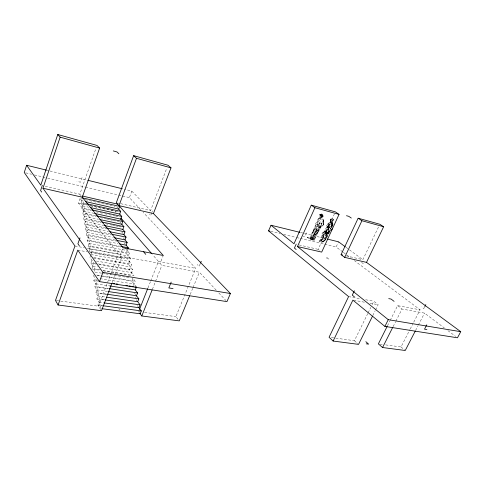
<?xml version="1.0" encoding="UTF-8"?>
<svg xmlns="http://www.w3.org/2000/svg" width="485" height="485" viewBox="0 0 485 485"><rect width="100%" height="100%" fill="white"/><g stroke="black" fill="none" stroke-linecap="round" stroke-linejoin="round"><path stroke-width="0.36" stroke-dasharray="2.42 1.82" d="M320.221 226.489L322.707 223.918L323.507 220.202L323.865 224.537L320.021 227.889L320.221 226.489L319.736 226.028L319.536 222.888L319.348 226.901L318.621 228.35L317.724 224.258L317.614 221.069L315.638 225.689L314.82 226.501L312.946 231.891L311.158 239.626L311.249 237.195L310.388 237.753L307.435 237.583L312 239.96L314.462 232.921L323.446 224.822L323.507 220.202L321.919 217.783L321.652 216.565L320.276 214.988L321.385 215.34L322.628 216.516L321.919 217.783L319.851 218.68L319.191 216.928L320.276 214.988M316.917 224.325L317.711 226.434C317.396 231.296 313.231 234.364 312.358 239.087L312.801 240.02L314.28 234.188L316.238 229.502L316.857 230.399L318.105 230.545L318.19 229.793L320.361 227.356L321.87 222.961L315.814 234.831L314.438 238.99L313.249 239.105L312.043 238.553L312.801 240.02L314.11 240.421L319.166 229.647M326.32 237.996L327.345 235.219L328.733 233.176L326.799 232.612L323.574 240.439L322.252 241.991L323.974 241.712L326.32 237.996L326.763 231.83L324.101 231.248L322.076 233.6L319.906 241.645L319.051 241.166L320.797 239.372L321.349 239.608L323.368 233.067L325.671 231.703L326.344 232.636L323.834 234.437L323.483 236.553L321.64 240.736L319.906 241.645L321.761 240.245L323.483 236.553L323.895 234.225L326.344 232.636L324.186 231.733L322.076 233.6M330.879 222.409L330.849 219.026L332.892 218.911L333.553 219.887L332.146 222.463L331.57 225.949L330.74 226.986L331.449 223.167L330.321 220.851L330.849 219.026L332.892 218.911L333.207 220.02L332.564 221.833L332.819 223.579L331.57 225.949L332.971 224.434L332.146 222.463L332.352 220.469L331.892 218.959L330.388 221.075L330.879 222.409L332.146 222.463L332.819 223.579M328.369 223.452L328.266 232.169L327.587 233.333L325.641 232.454L327.508 226.744L328.169 226.022L327.072 226.592L326.599 225.949L328.636 222.882L332.564 221.833L330.74 220.499M331.728 221.087L329.066 223.082L328.018 230.011L327.375 226.168L326.599 225.949M325.671 231.703L324.101 231.248L327.375 226.168L328.212 226.222L329.648 227.271L328.945 232.958L325.296 231.218L328.733 233.176L326.484 235.492M312.104 238.85L307.435 237.583L312 239.96L313.819 231.939L315.365 229.114C311.6 231.054 311.625 235.765 309.66 239.014L311.249 237.195M331.74 227.489L332.146 222.463M320.039 217.31L319.851 218.68L319.827 217.65L319.191 216.928L320.039 217.31L320.64 214.946M328.636 222.882L329.6 224.64L328.266 232.169L329.57 232.376L330.552 230.545M322.616 216.504L321.319 216.049L320.342 215.055L321.725 213.812L323.077 215.225L321.919 217.783L319.827 217.65L318.518 218.335L317.699 223.039L318.621 228.35M332.734 225.925L332.971 224.434L330.515 229.059L329.648 227.271L327.375 226.168M329.6 224.64L328.266 232.169L329.727 231.703L330.4 229.975M321.761 240.245L323.034 234.164L326.344 232.636M323.446 224.822L323.865 224.537L322.858 221.566L323.198 219.82L321.355 218.171M327.072 226.592L327.508 226.744L326.817 230.096L325.817 232.618L323.834 234.437L323.034 234.164M327.345 235.219L326.805 237.783L323.974 241.712L322.252 241.991L323.895 240.439L327.478 232.394L326.763 231.83L325.75 235.092M321.197 216.304L320.918 217.565L317.699 223.039L320.021 227.889L320.361 227.356M333.207 220.02L333.553 219.887L330.388 221.075L330.849 219.026L330.952 222.045M329.727 231.703L329.57 232.376L330.327 229.72M325.629 236.171L326.763 231.83M327.666 232.285L329.382 230.108L327.351 235.17L326.805 237.783L323.471 242.027L323.895 240.439M323.834 234.437L321.64 240.736L319.051 241.166L321.349 239.608M314.82 226.501L315.638 225.689L312.946 231.891L315.583 227.732L316.857 230.399L315.953 233.637L312.801 240.02M327.478 232.394L326.641 235.267L323.471 242.027M321.87 222.961L320.3 228.108L317.184 233.564M331.855 228.114L332.971 224.434L330.515 229.059M312 239.96L314.492 232.545L314.462 232.921L316.857 230.399L318.19 229.793M316.25 228.635L317.724 224.258M326.635 231.836L328.436 226.556L325.944 231.284M82.074 177.571L80.449 182.208L76.939 181.36M81.037 195.71L79.825 194.206L96 148.264M60.698 301.118L98.613 306.229L118.273 254.013L78.443 203.069L80.801 196.376M90.452 209.544L84.626 208.265L80.91 203.548L82.88 197.989M95.751 215.692L85.518 213.485L81.771 208.677L83.747 203.1L80.061 198.474L82.262 198.977M100.371 221.706L86.415 218.759L82.638 213.855L84.626 208.265M105.766 227.901L87.324 224.094L83.511 219.099L85.518 213.485M110.477 233.976L88.24 229.49L84.396 224.391L86.415 218.759M115.454 240.123L89.167 234.946L85.293 229.744L87.324 224.094M120.917 246.386L90.107 240.463L86.197 235.158L88.24 229.49M103.069 270.357L133.999 275.541L129.537 269.805L131.665 264.258L127.276 258.735L129.38 253.225L91.059 246.04L87.112 240.633L89.167 234.946M103.05 270.812L130.683 275.431L132.829 269.866L128.398 264.24L130.513 258.711L92.017 251.685L88.04 246.168L90.107 240.463M89.179 251.194L91.059 246.04M90.756 255.128L89.919 257.426L93.969 263.161L95.436 263.41M91.174 253.982L92.017 251.685M331.57 225.949L332.752 222.712L331.449 223.167M100.122 269.86L94.963 268.999L90.877 263.149L91.932 260.275L93.417 260.53M92.059 268.363L93.969 263.161M94.963 268.999L93.89 271.903L104.936 273.722M108.476 288.508L98.019 286.92L93.811 280.724L94.89 277.814M106.421 294.116L99.055 293.037L94.817 286.714L96.988 280.876L92.823 274.795L94.296 275.037M140.656 209.623L129.386 197.607L131.811 191.084L124.493 189.289M104.554 299.851L100.11 299.227L95.83 292.782L98.019 286.92M102.662 305.689L101.177 305.489L96.854 298.918L99.055 293.037M100.789 309.575L97.891 305.126L100.11 299.227M101.177 305.489L100.055 308.448L101.547 308.648M112.144 282.628L121.438 258.068L119.85 256.031L122.972 247.762M130.513 258.711L126.167 253.291L127.731 249.175M120.71 203.664L150.574 210.575L166.882 168.004M313.249 239.105L314.11 240.421L318.105 230.545M151.696 212.836L150.677 215.485L149.265 213.994M151.95 212.169L152.46 210.848M136.394 287.071L131.841 281.124L132.92 278.335L130.714 277.972M133.563 285.477L135.194 281.276L132.92 278.335M313.571 230.43L310.394 238.596L310.388 237.753M135.679 297.869L136.503 295.759M147.98 287.92L150.453 281.646M150.726 280.948L158.419 261.433L152.599 254.698M216.231 290.188L199.383 272.224L161.857 265.41L160.129 263.41L163.269 255.474M152.387 289.284L161.857 265.41M178.001 319.288L175.873 316.632L195.728 268.332L143.214 212.351M200.184 263.876L199.117 266.459L197.292 264.531M190.187 294.468L192.775 288.211M193.06 287.52L199.383 272.224M322.519 215.989L321.222 214.964L321.725 213.812L322.179 214.819L323.077 215.225L322.519 215.989L322.725 216.389M306.459 232.891L304.822 236.528L303.131 236.116M319.33 250.266L318.154 249.351L334.401 213.903M342.78 251.951L336.141 246.98L338.542 241.815M346.157 255.825L362.847 259.687L378.84 226.295M335.778 338.172L354.426 340.682L367.8 313.486M368.133 312.807L370.807 307.369M372.147 304.647L373.82 301.246L378.173 304.701L375.511 310.085M372.856 315.462L375.178 310.752M324.95 231.872L327.508 226.744M387.479 325.781L389.843 321.082M390.183 320.415L397.603 305.647L420.083 309.8L413.268 323.071M393.141 326.587L395.53 321.864M395.869 321.185L402.01 309.036L424.52 313.122L444.302 327.921M385.672 344.89L401.01 346.957L409.867 329.703M410.207 329.042L412.929 323.731M424.472 307.223L423.793 308.539L421.574 306.89M415.572 330.473L417.985 325.799M418.325 325.132L424.52 313.122M318.518 218.335L315.79 223.421L315.353 225.816L317.711 226.434M319.112 227.883L318.76 224.258L320.773 220.802M316.729 234.14L319.512 229.702M328.212 226.222L330.079 223.797L332.225 223.791L332.607 225.567M331.207 225.052L332.752 222.712M316.857 230.399L314.28 234.188L315.814 234.831L312.358 239.087M321.319 216.049L322.179 214.819L320.585 215.449M319.754 214.643L322.107 215.267L323.216 216.801L321.476 216.595L319.754 214.643L321.476 216.595L323.216 216.801M318.76 224.258L322.858 221.566M327.587 233.333L329.461 233.34M312.043 238.553L314.438 238.99M319.864 214.491L321.549 215.067L323.155 216.546M320.403 214.758L321.222 214.964M56.236 300.518L59.952 301.021M140.123 311.819L138.631 311.619L139.425 312.704M144.591 312.419L175.873 316.632M331.303 337.566L335.032 338.069M379.828 344.101L382.75 344.495M97.891 305.126L102.329 305.726M99.001 302.179L103.438 302.792M96.854 298.918L104.36 299.972M97.952 295.977L105.318 297.038M95.83 292.782L107.027 294.419M96.921 289.854L107.379 291.412M94.817 286.714L108.191 288.745M95.903 283.798L110.022 285.98M96.988 280.876L98.473 281.112M93.811 280.724L98.249 281.421M100.068 278.645L134.102 284.077M96.709 275.025L101.892 275.862M102.632 275.983L135.194 281.276M97.242 275.516L100.183 275.989M100.922 276.111L131.841 281.124M105.675 273.843L129.974 277.85M91.841 268.939L100.062 270.315M321.652 216.565L322.507 216.704M92.908 266.053L97.388 266.817M101.123 267.447L131.756 272.655M90.877 263.149L96.078 264.046M99.055 264.561L129.537 269.805M98.37 263.919L132.829 269.866M96.394 261.051L130.598 267.035M93.617 258.081L128.398 264.24M93.732 257.523L131.665 264.258M90.968 254.558L129.459 261.482M88.973 251.763L127.276 258.735M77.794 250.139L87.409 251.885M90.368 252.424L121.438 258.068M353.632 300.245L364.787 302.27M369.994 303.216L378.173 304.701M119.85 256.031L160.129 263.41M74.945 246.004L84.493 247.768M87.427 248.314L118.273 254.013M158.419 261.433L195.728 268.332M348.6 296.59L360.47 298.778M365.66 299.742L373.82 301.246M90.016 248.908L128.325 255.983M88.04 246.168L126.167 253.291M89.07 243.318L127.209 250.545M87.112 240.633L120.601 247.053M88.137 237.795L118.073 243.609M86.197 235.158L116.57 241.124M87.215 232.327L112.411 237.341M85.293 229.744L111.107 234.934M86.306 226.925L108.434 231.43M84.396 224.391L106.421 228.92M85.402 221.578L103.766 225.404M83.511 219.099L101.056 222.779M105.439 223.7L109.095 224.47M109.822 224.622L112.017 225.082M112.75 225.24L114.939 225.701M115.672 225.852L117.861 226.313M118.595 226.465L120.789 226.925L121.614 227.908M84.511 216.292L98.4 219.25M82.638 213.855L95.733 216.668M100.098 217.601L106.645 219.008M107.373 219.165L109.561 219.632M110.289 219.79L112.471 220.257M113.199 220.414L119.019 221.663M83.632 211.066L93.817 213.279M81.771 208.677L91.374 210.781M95.806 211.751L103.935 213.527M104.675 213.691L115.018 215.958M115.757 216.116L117.976 216.601M82.759 205.889L88.67 207.198M80.91 203.548L87.53 205.028M90.477 205.682L117.691 211.763L118.504 212.691M78.443 203.069L87.227 205.034M90.155 205.688L115.048 211.248L116.03 212.375M326.641 258.487L328.939 259.002L326.557 257.141M81.892 200.772L83.365 201.105M83.747 203.1L85.966 203.597M85.19 199.644L115.218 206.477M45.214 186.198L79.825 194.206M117.8 202.991L119.983 203.494M299.124 244.943L318.154 249.351M25.711 172.848L31.549 174.242M34.471 174.939L46.887 177.904M47.615 178.08L84.808 186.961M85.536 187.137L129.386 197.607M270.721 231.357L280.039 233.582M283.622 234.443L295.85 237.359M296.577 237.535L299.481 238.226M300.203 238.402L323.998 244.082M324.714 244.252L336.141 246.98M46.342 170.108L49.27 170.829M49.997 171.005L87.215 180.141M300.451 232.467L326.411 238.838M322.761 215.813L320.706 214.752M322.858 216.947L321.118 216.231L319.803 214.994M327.854 223.591L329.479 224.228M319.912 219.171L321.482 219.978M324.186 231.733L325.817 232.618M345.835 247.174L348.873 249.411M349.479 249.86L362.847 259.687M361.561 262.373L363.374 263.719M343.38 252.4L346.399 254.661M346.999 255.11L350.625 257.82M354.244 260.53L420.083 309.8M447.897 330.612L455.688 336.445M397.603 305.647L402.01 309.036M401.01 346.957L404.72 350.049M354.426 340.682L358.045 343.913M330.079 223.797L331.225 224.949L330.631 229.399L329.648 227.271M131.811 191.084L150.574 210.575M218.783 292.91L225.931 300.53M116.685 206.81L117.685 207.95M119.746 221.821L120.977 223.264M121.838 232.091L123.093 233.588M123.323 237.814L124.166 238.832M124.402 243.094L125.251 244.131M125.069 247.908L129.38 253.225M314.753 233.491L315.814 234.831M134.587 293.201L135.739 294.734M136.176 299.615L136.952 300.658M137.4 305.586L138.183 306.647M118.867 308.799L119.686 309.982M315.583 227.732L316.614 230.811L316.238 229.502M323.198 219.82L323.865 224.537M328.224 227.495L328.266 232.169"/><path stroke-width="0.73" d="M46.342 170.108L26.614 165.27L24.25 172.496L74.945 246.004L55.49 300.421L58.079 305.004L101.517 310.697L111.877 283.331M57.77 134.509L60.14 137.158L42.965 188.222L82.262 197.225L99.625 148.095L96.994 145.439L57.77 134.509L40.795 185.173L26.614 165.27M42.328 185.349L40.588 190.52L41.674 192.066M79.995 237.917L77.903 243.755L79.346 245.81M58.079 305.004L77.794 250.139L99.504 281.621L226.956 301.615L230.43 293.522L153.43 213.539L119.001 205.646L136.497 158.304L133.636 155.655L116.345 202.651L163.269 255.474L122.972 247.762L81.959 196.849M127.731 249.175L128.252 247.799L126.106 245.167L127.143 242.427L125.009 239.851L126.039 237.116L123.93 234.588L124.954 231.86L122.857 229.381L123.875 226.665L121.796 224.228L122.808 221.518L120.747 219.129L121.753 216.425L119.71 214.079L120.71 211.387L118.686 209.09L119.674 206.404L82.88 197.989M99.504 281.621L102.941 272.4L42.965 188.222M153.43 213.539L171.005 167.858L167.956 165.215L133.636 155.655M102.286 308.745L140.213 313.783L141.335 310.933L138.965 307.708L140.08 304.865L137.728 301.7L138.837 298.869L136.503 295.759L137.607 292.934L135.297 289.885L136.394 287.071L134.903 286.841M139.456 309.527L147.701 288.617M189.617 295.856L179.274 320.882L141.808 315.971L152.108 289.988M171.187 282.088L168.835 287.926L173.048 288.605M200.45 263.228L201.245 261.294M372.522 316.135L358.56 344.374L333.128 341.04L329.066 337.269L348.6 296.59L268.569 230.848L271.006 225.24L299.73 232.291M311.267 205.149L314.917 207.713L297.469 246.55L321.694 252.103L339.051 214.4L335.341 211.86L311.267 205.149L294.001 243.761L271.006 225.24M296.189 244.125L294.413 248.077L296.147 249.49M341.076 254.649L358.154 218.214L379.816 224.252L383.635 226.744L366.502 262.373L344.677 257.371L341.076 254.649L342.525 254.989M344.677 257.371L361.925 220.736L383.635 226.744M354.359 290.812L352.274 295.147L354.438 296.905M333.128 341.04L352.892 300.112L384.89 326.399L457.482 337.79L460.75 331.691L366.502 262.373M384.89 326.399L388.267 319.676L460.75 331.691M387.145 326.453L378.367 343.907L382.562 347.515L405.248 350.491L415.233 331.14M382.562 347.515L392.795 327.26M424.811 306.568L425.824 304.592M426.758 324.835L424.514 329.163L426.915 329.551M331.358 230.06L332.249 228.908M366.236 343.816L368.642 344.138L365.842 341.683M103.408 305.792L141.335 310.933M104.178 302.895L138.965 307.708M105.293 299.954L140.08 304.865M106.791 297.25L137.728 301.7M107.161 294.225L138.837 298.869M108.125 291.527L136.503 295.759M109.222 288.623L137.607 292.934M110.022 285.98L135.297 289.885M113.344 283.446L114.83 283.683M116.315 283.913L117.806 284.149M125.985 285.435L127.47 285.671M128.955 285.901L130.447 286.138M131.932 286.368L133.417 286.605M102.941 272.4L230.43 293.522M121.65 246.525L128.252 247.799M388.728 298.621L391.11 299.075L394.105 301.373M119.534 243.894L126.106 245.167M116.915 240.414L127.143 242.427M113.896 237.638L125.009 239.851M111.956 234.273L126.039 237.116M109.913 231.733L123.93 234.588M106.506 228.053L124.954 231.86M104.499 225.555L122.857 229.381M101.838 222.015L123.875 226.665M99.868 219.559L121.796 224.228M96.485 215.849L122.808 221.518M94.545 213.436L120.747 219.129M91.907 209.866L121.753 216.425M90.149 207.531L119.71 214.079M85.572 201.602L118.686 209.09M86.706 203.761L120.71 211.387M82.505 196.049L117.667 204.143M268.569 230.848L270.006 231.187M87.949 180.317L122.299 188.75M327.126 239.014L338.542 241.815L345.229 246.732M60.14 137.158L99.625 148.095M136.497 158.304L171.005 167.858M314.917 207.713L339.051 214.4M113.302 150.926L116.994 151.95L118.861 153.751M346.472 215.704L348.763 216.34L351.304 218.056M358.154 218.214L361.925 220.736M297.469 246.55L388.267 319.676M120.923 218.044L151.629 253.57M143.499 251.691L145.773 254.37M139.819 313.249L141.808 315.971"/></g></svg>
